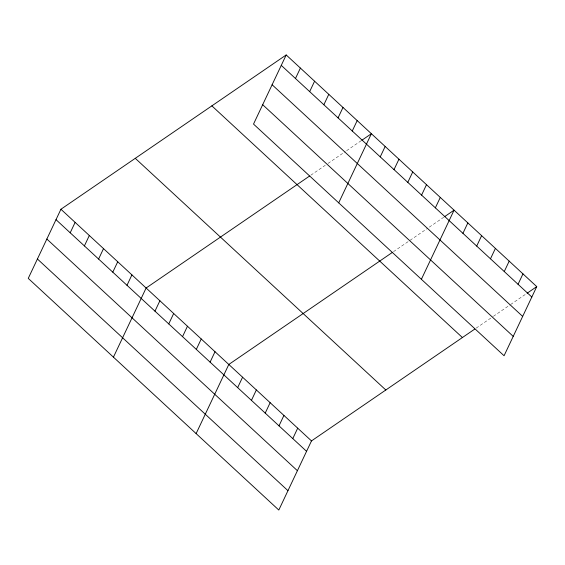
<?xml version="1.0" encoding="UTF-8"?>
<svg xmlns="http://www.w3.org/2000/svg" width="565" height="565" viewBox="0 0 565 565"><rect width="100%" height="100%" fill="white"/><g stroke="black" fill="none" stroke-linecap="round" stroke-linejoin="round"><path stroke-width="0.42" stroke-dasharray="2.83 2.12" d="M310.814 175.207L325.263 165.305M328.018 163.419L345.229 151.632M346.606 150.693L361.056 140.791M393.494 251.658L409.328 240.817M410.013 240.344L427.91 228.083M429.287 227.144L443.744 217.243M476.182 328.11L492.701 316.796M493.386 316.322L509.905 305.008M510.598 304.535L526.425 293.694"/><path stroke-width="0.85" d="M286.194 54.953L253.516 124.088L504.072 355.752L536.75 286.617L286.194 54.953L60.928 209.248L28.25 278.383L278.806 510.047L311.485 440.912L474.805 329.049M70.201 232.794L75.131 222.377M84.404 245.916L89.327 235.499M98.6 259.045L103.522 248.628M112.795 272.175L117.725 261.757M126.998 285.304L131.92 274.887M113.438 357.151L146.116 288.016L309.436 176.146M154.972 311.174L159.902 300.757M168.758 323.915L173.681 313.497M295.467 78.5L300.396 68.075M182.537 336.655L187.46 326.238M309.669 91.622L314.592 81.205M196.316 349.396L201.239 338.979M323.865 104.751L328.788 94.334M210.095 362.137L215.018 351.72M338.061 117.88L342.99 107.463M196.119 433.595L228.804 364.467L392.117 252.597M352.263 131.009L357.186 120.592M237.66 387.625L242.583 377.208M338.703 202.856L371.382 133.721L361.748 140.318M251.439 400.366L256.362 389.949M380.238 156.879L385.168 146.462M265.218 413.107L270.141 402.69M394.017 169.62L398.947 159.203M278.997 425.848L283.927 415.43M407.803 182.361L412.725 171.944M292.783 438.588L297.706 428.171M421.582 195.102L426.504 184.684M435.361 207.842L440.283 197.425M421.384 279.301L454.069 210.166L444.429 216.769M462.926 233.331L467.848 222.914M476.705 246.072L481.627 235.654M490.484 258.812L495.406 248.395M504.263 271.553L509.192 261.136M518.048 284.294L522.971 273.877M527.117 293.221L536.75 286.617M281.271 65.371L531.827 297.035M272.111 84.743L522.667 316.414M262.676 104.709L513.232 336.38M211.861 105.867L462.41 337.538M135.268 158.327L385.824 389.998M60.928 209.248L311.485 440.912M56.006 219.665L306.562 451.329M46.846 239.037L297.402 470.709M37.41 259.003L287.966 490.674"/></g></svg>
